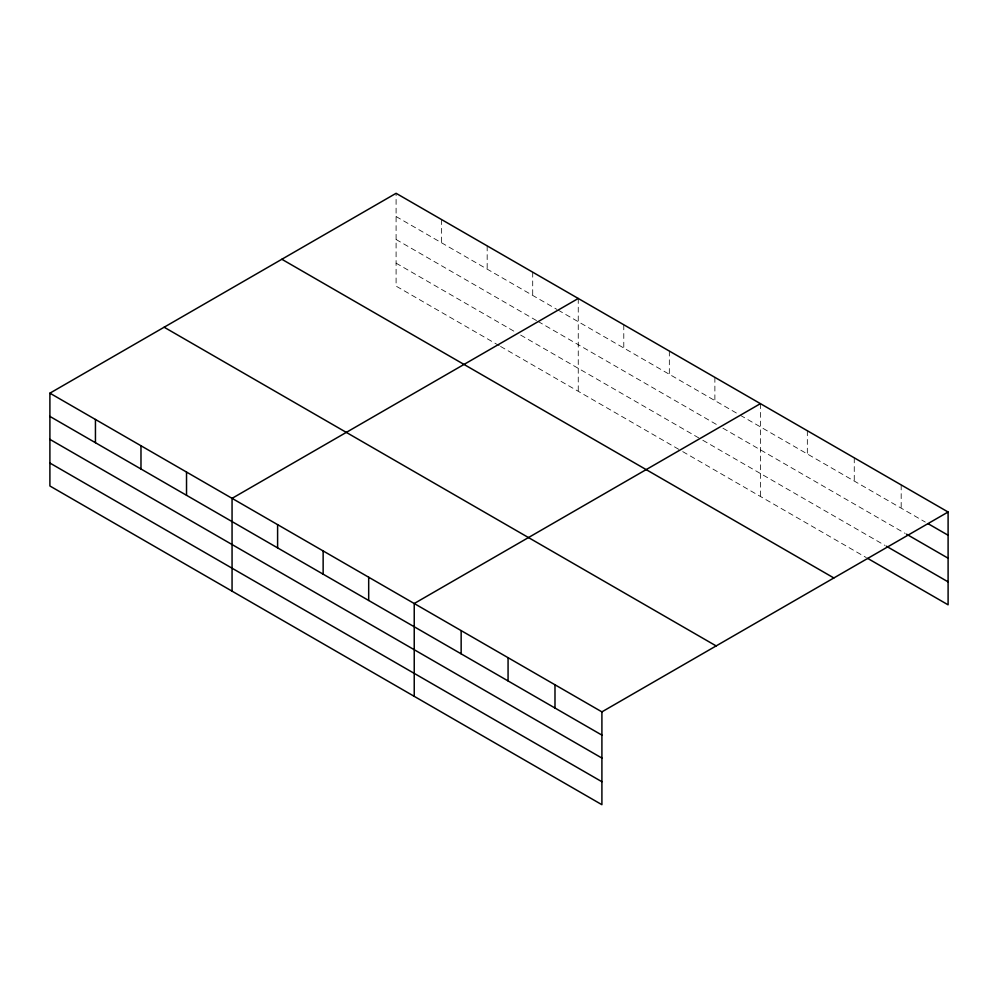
<?xml version="1.0" encoding="UTF-8"?>
<svg xmlns="http://www.w3.org/2000/svg" width="998" height="998" viewBox="0 0 998 998"><rect width="100%" height="100%" fill="white"/><g stroke="black" fill="none" stroke-linecap="round" stroke-linejoin="round"><path stroke-width="0.75" stroke-dasharray="4.99 3.74" d="M499.225 345.67L396.094 286.127L396.094 193.3M396.094 216.541L556.822 309.343M558.156 310.116L738.982 414.507M740.329 415.28L925.308 522.079M396.094 239.508L536.724 320.695M538.072 321.468L717.55 425.098M722.914 428.192L905.198 533.431M396.094 263.16L515.305 331.985M520.657 335.079L701.482 439.482M702.817 440.255L885.089 545.482M500.559 346.443L681.385 450.846M682.732 451.62L866.326 557.608M901.182 484.916L901.182 508.157M854.263 457.833L854.263 481.061M807.332 430.737L807.332 453.965M760.414 403.654L760.414 496.468M714.88 377.356L714.88 400.585M669.334 351.059L669.334 374.3M623.787 324.774L623.787 348.003M578.254 298.477L578.254 391.291M532.707 272.18L532.707 295.42M487.174 245.895L487.174 269.123M441.627 219.597L441.627 242.838"/><path stroke-width="1.5" d="M49.9 393.175L601.906 711.873L601.906 804.7L49.9 485.989L49.9 393.175L396.094 193.3L948.1 512.011L948.1 604.825L867.661 558.381M578.254 298.477L232.06 498.351L232.06 591.165M760.414 403.654L414.232 603.516L414.232 696.342M601.906 711.873L948.1 512.011M927.99 523.626L948.1 535.24M906.546 534.204L948.1 558.206M886.436 546.255L948.1 581.859M281.848 259.268L833.854 577.967M164.146 327.219L716.152 645.918M49.9 416.416L601.906 735.114M49.9 439.37L601.906 758.068M49.9 463.035L601.906 781.733M554.988 684.79L554.988 708.019M508.069 657.694L508.069 680.935M461.151 630.611L461.151 653.84M368.686 577.231L368.686 600.459M323.14 550.933L323.14 574.162M277.606 524.636L277.606 547.877M186.526 472.054L186.526 495.282M140.98 445.757L140.98 468.998M95.446 419.472L95.446 442.7"/></g></svg>
